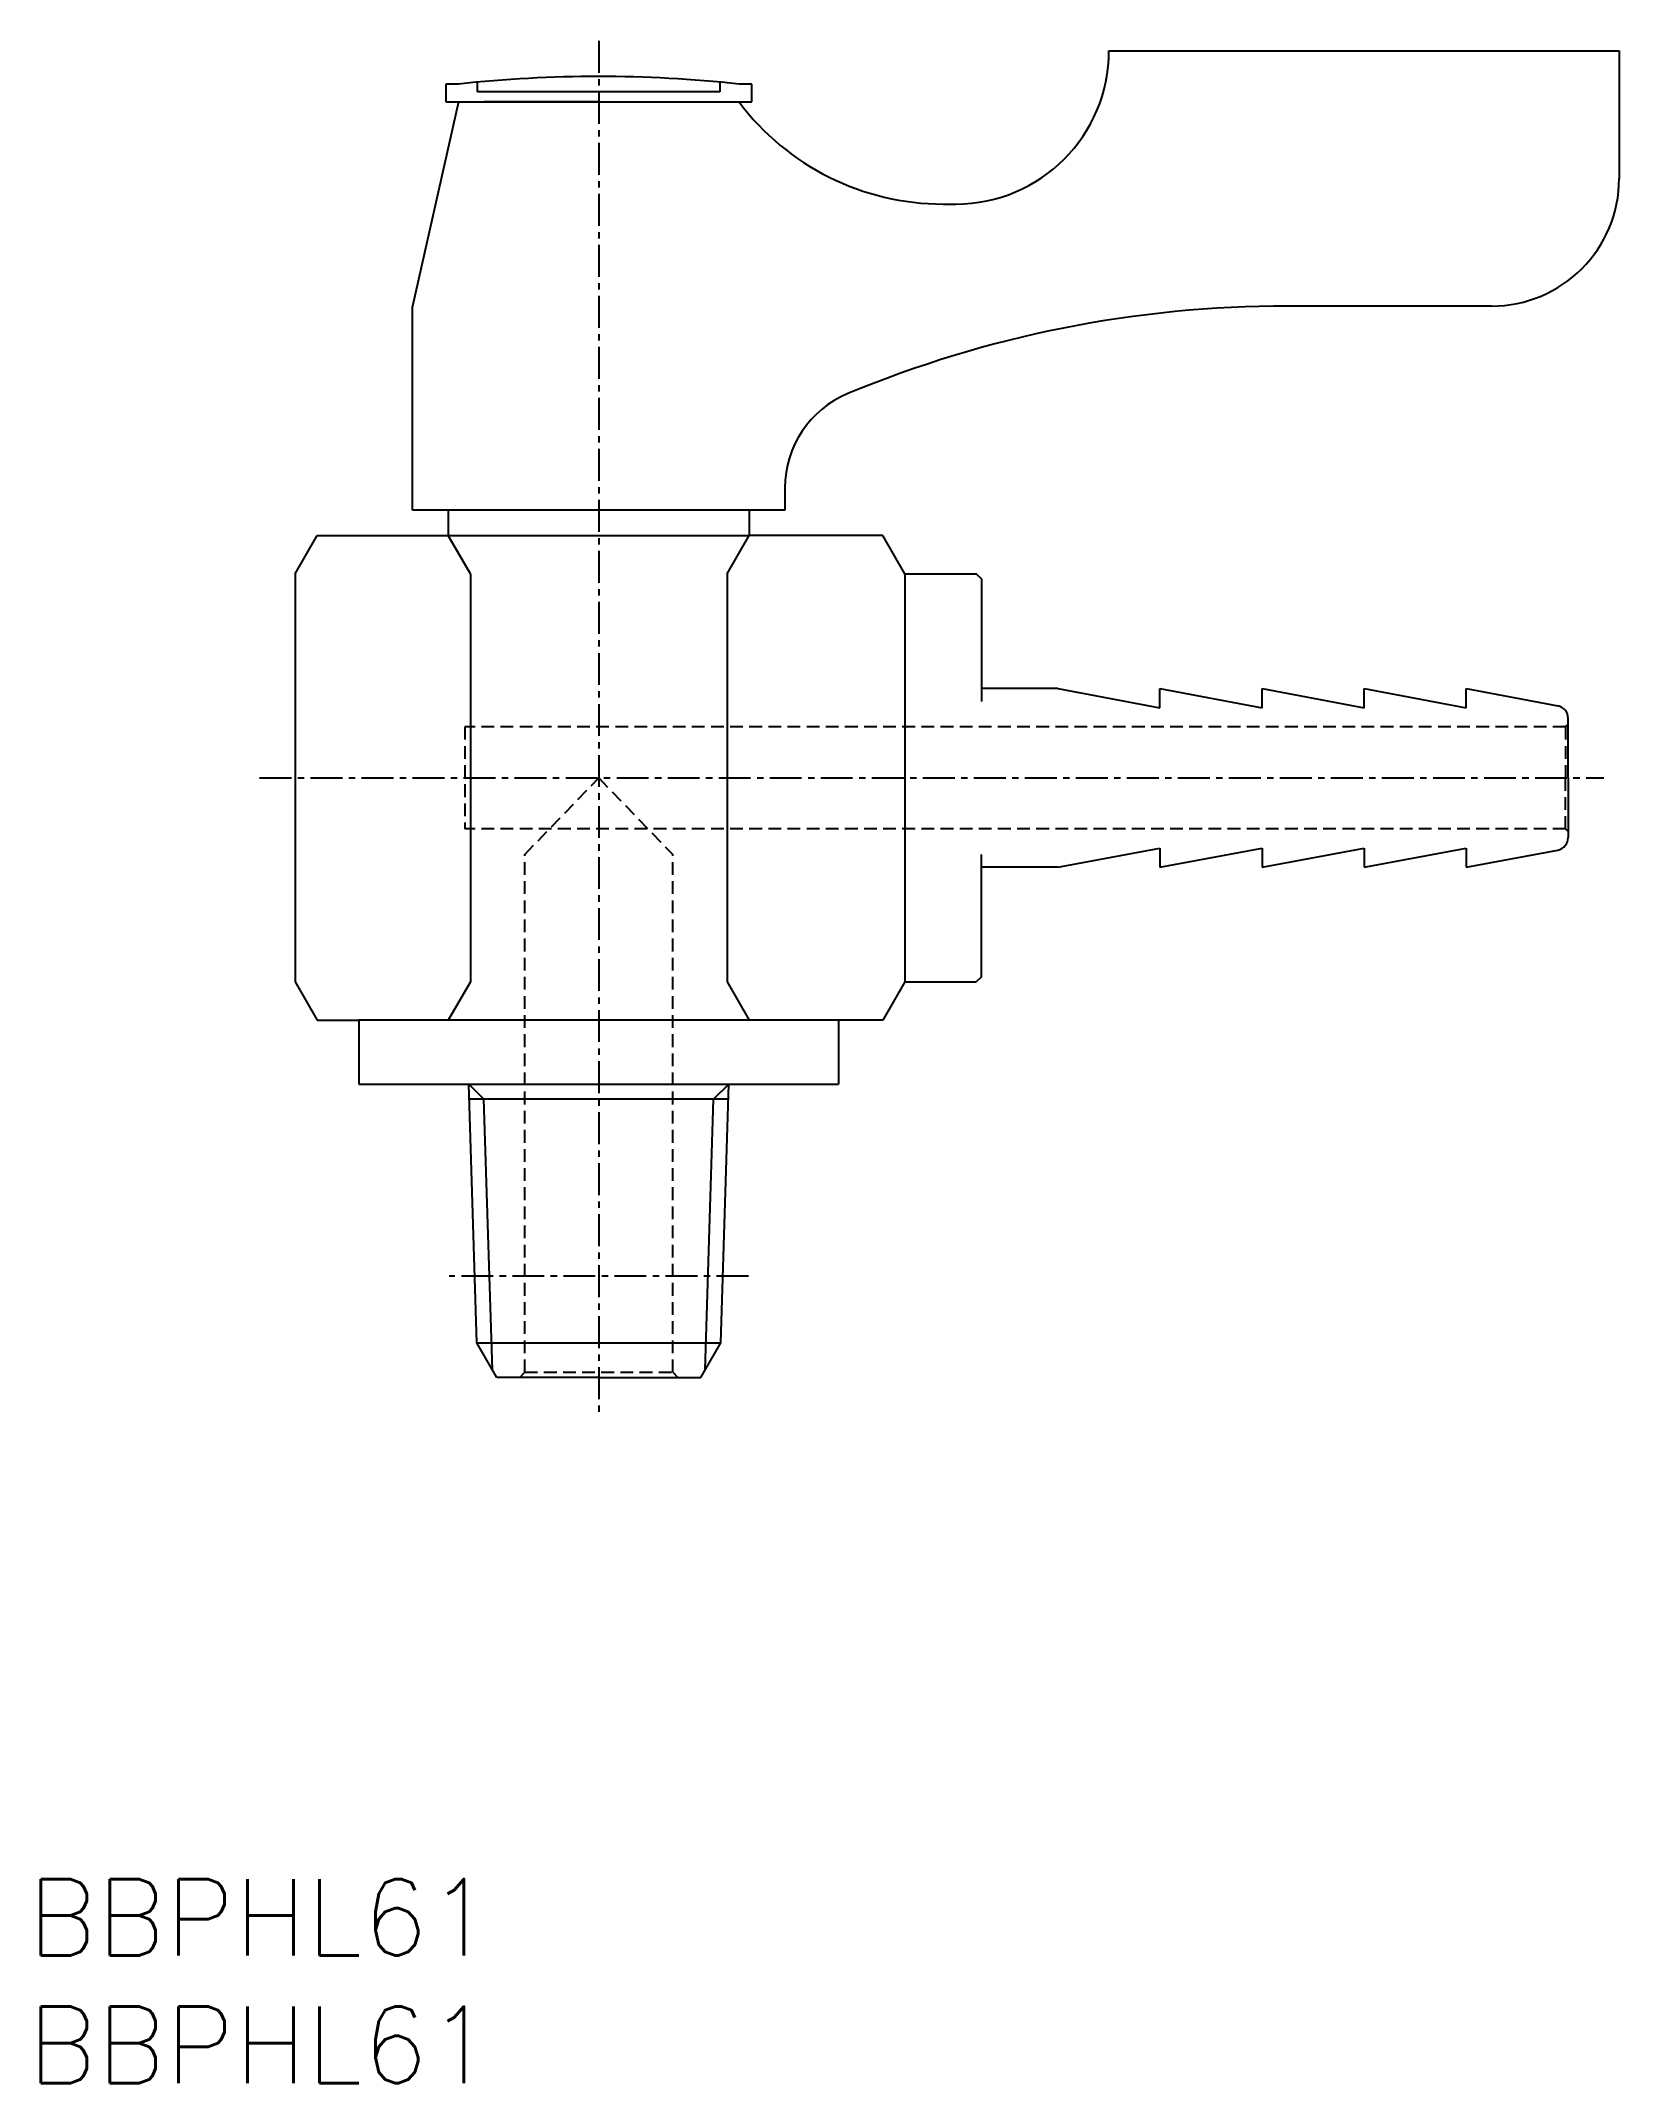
# Model space of a CAD drawing. Extents: x 0.5 to 62.4, y 0 to 80.1.
import ezdxf

# ---------------------------------------------------------------- set-up
doc = ezdxf.new("R2010")
doc.units = 0
doc.linetypes.add('CENTER', pattern=[2, 1.25, -0.25, 0.25, -0.25])
doc.linetypes.add('DASHED', pattern=[0.75, 0.5, -0.25])
doc.layers.get('0').update_dxf_attribs({"linetype": 'CONTINUOUS'})
doc.layers.add('CENTER', color=1, linetype='CENTER')
doc.styles.get("Standard").update_dxf_attribs({"font": 'txt.shx'})

# ---------------------------------------------------------------- blocks, each defined once
blk = doc.blocks.new('*U4')
at = {"color": 7, "linetype": 'CONTINUOUS'}
blk.add_text('BBPHL61', height=3, dxfattribs=at).set_placement((0, 5))
blk = doc.blocks.new('*U5')
at = {"color": 7, "linetype": 'CONTINUOUS'}
blk.add_text('BBPHL61', height=3, dxfattribs=at).set_placement((0, 0))

msp = doc.modelspace()

# ---------------------------------------------------------------- linework, layer by layer
at = {"color": 7, "linetype": 'CONTINUOUS'}
for p, q in [((42.385, 79.671), (62.385, 79.671)), ((62.385, 79.671), (62.385, 74.671)), ((16.885, 77.671), (15.085, 69.671)), ((16.885, 78.371), (16.385, 78.371)), ((16.385, 78.371), (16.385, 77.671)), ((16.385, 77.671), (18.035, 77.671)), ((16.885, 77.671), (27.885, 77.671)), ((17.635, 78.071), (17.635, 78.447)), ((27.135, 78.071), (17.635, 78.071)), ((22.385, 77.671), (17.885, 77.671)), ((26.735, 77.671), (28.385, 77.671)), ((27.135, 78.447), (27.135, 78.071)), ((28.385, 78.371), (27.885, 78.371)), ((28.385, 77.671), (28.385, 78.371)), ((35.885, 73.671), (36.385, 73.671)), ((15.085, 61.671), (15.085, 69.671)), ((57.385, 69.671), (49.385, 69.671)), ((29.685, 62.546), (29.685, 61.671)), ((16.485, 61.671), (15.085, 61.671)), ((16.485, 61.671), (16.485, 60.671)), ((28.285, 61.671), (16.485, 61.671)), ((28.285, 61.671), (28.285, 60.671)), ((29.685, 61.671), (28.285, 61.671)), ((10.485, 59.171), (11.351, 60.671)), ((11.351, 60.671), (16.485, 60.671)), ((16.485, 60.671), (28.285, 60.671)), ((17.351, 59.171), (16.485, 60.671)), ((27.419, 59.171), (28.285, 60.671)), ((33.519, 60.671), (28.285, 60.671)), ((34.385, 59.171), (33.519, 60.671)), ((10.485, 59.171), (10.485, 43.171)), ((17.351, 59.171), (17.351, 43.171)), ((27.419, 59.171), (27.419, 43.171)), ((34.385, 59.171), (37.185, 59.171)), ((34.385, 59.171), (34.385, 43.171)), ((37.385, 58.971), (37.185, 59.171)), ((37.385, 58.971), (37.385, 54.171)), ((40.385, 54.671), (37.385, 54.671)), ((40.385, 54.671), (44.385, 53.921)), ((44.385, 53.921), (44.385, 54.671)), ((44.385, 54.671), (48.385, 53.921)), ((48.385, 53.921), (48.385, 54.671)), ((48.385, 54.671), (52.385, 53.921)), ((52.385, 53.921), (52.385, 54.671)), ((52.385, 54.671), (56.385, 53.921)), ((56.385, 54.671), (59.977, 53.997)), ((56.385, 53.921), (56.385, 54.671)), ((60.385, 51.171), (60.385, 53.506)), ((60.385, 51.171), (60.385, 48.836)), ((37.385, 43.371), (37.385, 48.171)), ((40.385, 47.671), (44.385, 48.421)), ((44.385, 48.421), (44.385, 47.671)), ((44.385, 47.671), (48.385, 48.421)), ((48.385, 48.421), (48.385, 47.671)), ((48.385, 47.671), (52.385, 48.421)), ((52.385, 48.421), (52.385, 47.671)), ((52.385, 47.671), (56.385, 48.421)), ((56.385, 48.421), (56.385, 47.671)), ((56.385, 47.671), (59.977, 48.344)), ((40.385, 47.671), (37.385, 47.671)), ((37.385, 43.371), (37.185, 43.171)), ((10.485, 43.171), (11.351, 41.671)), ((17.351, 43.171), (16.485, 41.671)), ((27.419, 43.171), (28.285, 41.671)), ((34.385, 43.171), (33.519, 41.671)), ((34.385, 43.171), (37.185, 43.171)), ((11.351, 41.671), (12.985, 41.671)), ((12.985, 41.671), (12.985, 39.171)), ((31.785, 41.671), (12.985, 41.671)), ((31.785, 41.671), (31.785, 39.171)), ((33.519, 41.671), (31.785, 41.671)), ((12.985, 39.171), (17.286, 39.171)), ((17.603, 29.026), (17.286, 39.171)), ((17.286, 39.171), (27.484, 39.171)), ((27.465, 38.571), (17.304, 38.571)), ((27.167, 29.026), (27.484, 39.171)), ((27.484, 39.171), (31.785, 39.171)), ((18.385, 27.671), (17.603, 29.026)), ((17.603, 29.026), (27.167, 29.026)), ((26.385, 27.671), (27.167, 29.026)), ((22.385, 27.671), (18.385, 27.671)), ((22.385, 27.671), (26.385, 27.671))]:
    msp.add_line(p, q, dxfattribs=at)
at = {"color": 3, "linetype": 'DASHED'}
for p, q in [((60.285, 53.171), (17.135, 53.171)), ((17.135, 53.171), (17.135, 49.171)), ((60.285, 53.171), (60.385, 53.271)), ((60.285, 53.171), (60.285, 51.171)), ((19.485, 48.171), (22.385, 51.171)), ((22.385, 51.171), (25.285, 48.171)), ((60.285, 49.171), (60.285, 51.171)), ((60.285, 49.171), (17.135, 49.171)), ((60.285, 49.171), (60.385, 49.071)), ((19.485, 27.871), (19.485, 48.171)), ((25.285, 27.871), (25.285, 48.171)), ((19.285, 27.671), (19.485, 27.871)), ((19.485, 27.871), (25.285, 27.871)), ((25.285, 27.871), (25.485, 27.671))]:
    msp.add_line(p, q, dxfattribs=at)
at = {"color": 3, "linetype": 'CONTINUOUS'}
for p, q in [((17.286, 39.171), (17.885, 38.571)), ((18.217, 27.962), (17.885, 38.571)), ((26.553, 27.962), (26.884, 38.571)), ((27.484, 39.171), (26.884, 38.571))]:
    msp.add_line(p, q, dxfattribs=at)
at = {"color": 7, "linetype": 'CONTINUOUS'}
for centre, radius, start, end in [((36.385, 79.671), 6, 270, 0), ((22.385, 28.104), 50.567, 83.75574, 96.24426), ((35.885, 83.671), 10, 216.8699, 270), ((57.385, 74.671), 5, 270, 0), ((49.385, 24.671), 45, 90, 112.5151), ((33.685, 62.546), 4, 112.5151, 180), ((59.885, 53.506), 0.5, 0, 79.38034), ((59.885, 48.836), 0.5, 280.61966, 0)]:
    msp.add_arc(centre, radius, start, end, dxfattribs=at)
at = {"layer": 'CENTER', "color": 1, "linetype": 'CENTER'}
for p, q in [((22.385, 80.068), (22.385, 26.274)), ((9.088, 51.171), (61.782, 51.171)), ((28.249, 31.641), (16.521, 31.641))]:
    msp.add_line(p, q, dxfattribs=at)

# ---------------------------------------------------------------- block references
at = {"color": 7, "linetype": 'CONTINUOUS'}
for name in ['*U4', '*U5']:
    msp.add_blockref(name, (0, 0), dxfattribs=at)

doc.saveas('drawing.dxf')
